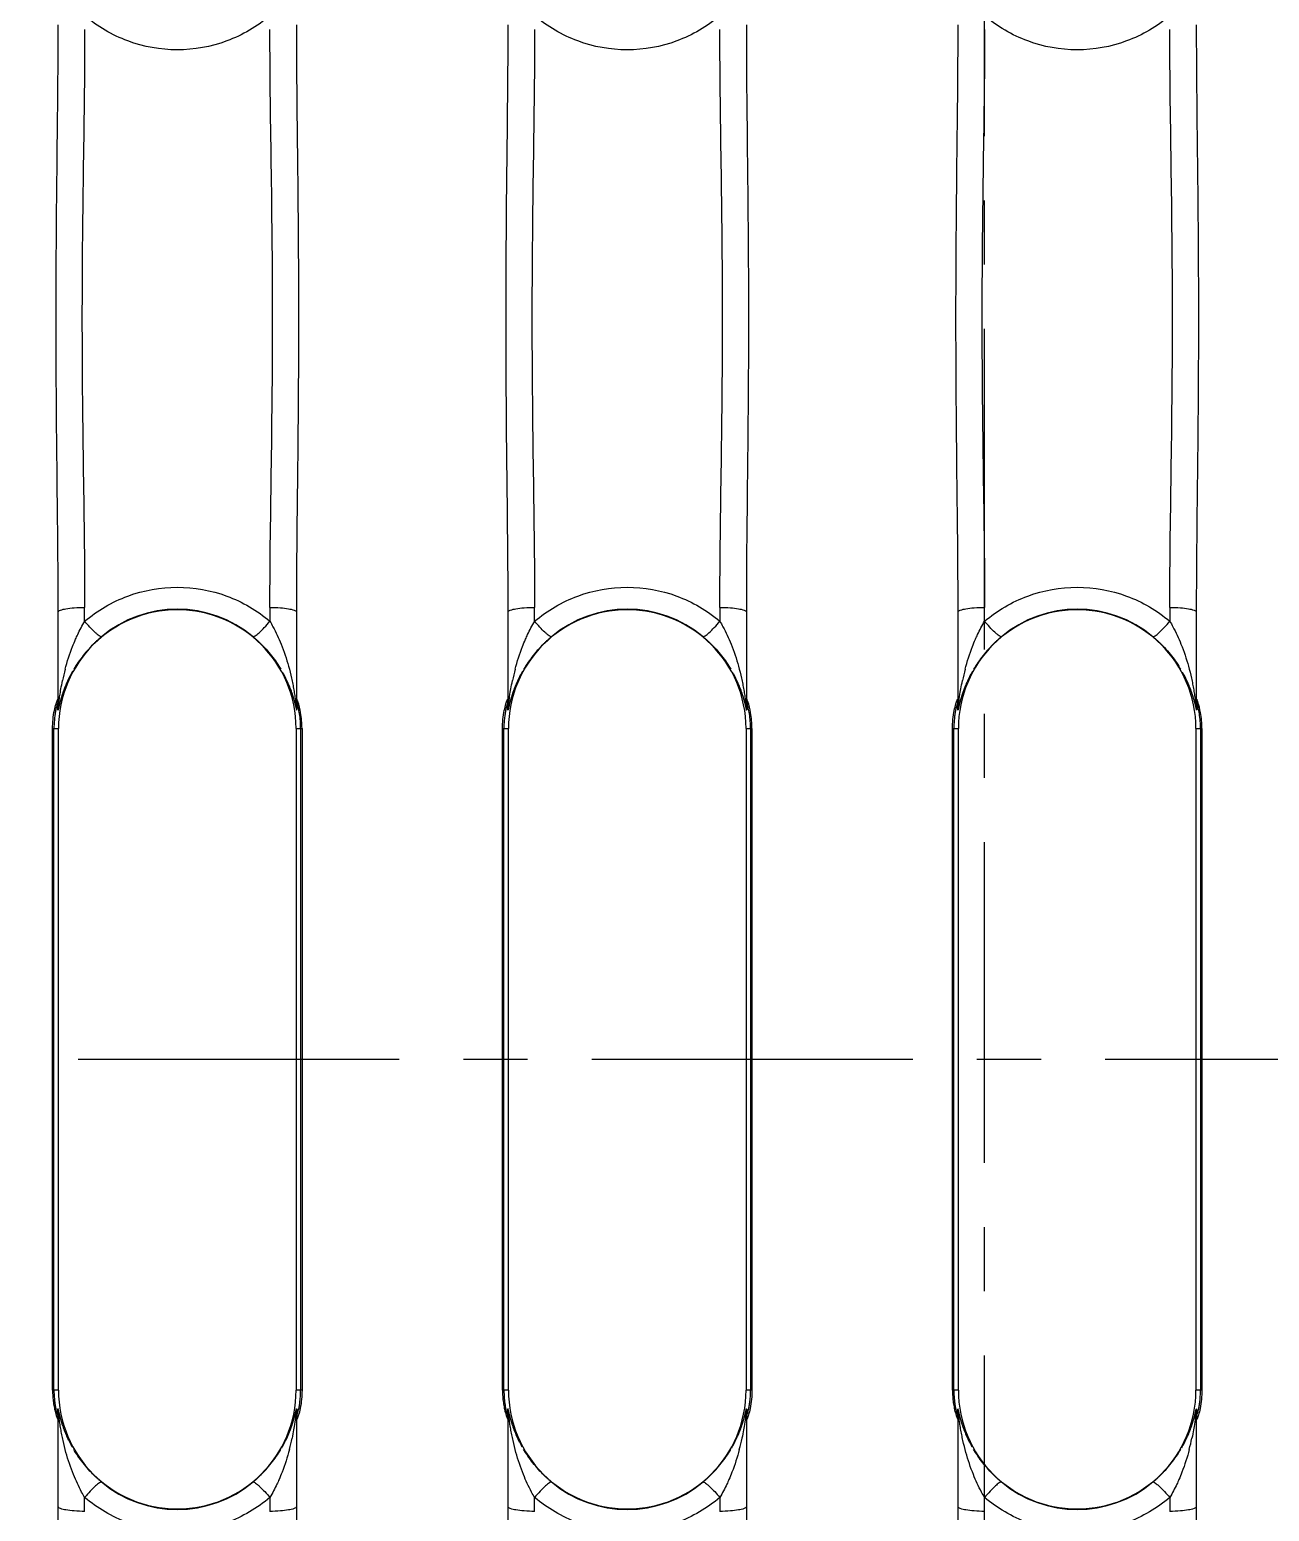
# Model space of a CAD drawing. Header units: millimetres. Extents: x 309 to 11345, y -1340 to 1318.
# Drawn here: x 10734.2 to 10781.3, y -519.2 to -462.9 of the extents above; entities that cross this region are included whole.
import ezdxf

# ---------------------------------------------------------------- set-up
doc = ezdxf.new("R2010")
doc.units = ezdxf.units.MM
doc.header["$LTSCALE"] = 16.335
doc.linetypes.add('CENTER', pattern=[0.6, 0.375, -0.075, 0.075, -0.075])
doc.linetypes.add('HIDDEN', pattern=[0.2, 0.1, -0.1])
doc.layers.get('0').update_dxf_attribs({"linetype": 'CONTINUOUS'})
doc.layers.add('DEFAULT_2', color=8, linetype='HIDDEN')

msp = doc.modelspace()

# ---------------------------------------------------------------- linework, layer by layer
at = {"color": 1, "linetype": 'CENTER', "ltscale": 1.990406}
for p, q in [((10770.464, -661.996), (10770.464, -341.984)), ((10560.464, -501.99), (10980.464, -501.99))]:
    msp.add_line(p, q, dxfattribs=at)
at = {"color": 7, "linetype": 'Continuous'}
for p, q in [((10735.272, -488.549), (10735.272, -484.999)), ((10736.277, -485.35), (10736.277, -484.82)), ((10743.316, -484.82), (10743.316, -485.35)), ((10744.321, -484.999), (10744.321, -488.549)), ((10752.365, -488.549), (10752.365, -484.999)), ((10753.371, -485.35), (10753.371, -484.82)), ((10760.409, -484.82), (10760.409, -485.35)), ((10761.415, -484.999), (10761.415, -488.549)), ((10769.459, -488.549), (10769.459, -484.999)), ((10770.464, -485.35), (10770.464, -484.82)), ((10777.503, -484.82), (10777.503, -485.35)), ((10778.508, -484.999), (10778.508, -488.549)), ((10735.059, -514.565), (10735.059, -489.427)), ((10735.059, -489.427), (10735.283, -489.427)), ((10735.111, -514.565), (10735.111, -489.427)), ((10735.283, -514.565), (10735.283, -489.427)), ((10744.31, -489.427), (10744.31, -514.565)), ((10744.31, -489.427), (10744.534, -489.427)), ((10744.482, -489.427), (10744.482, -514.565)), ((10744.534, -489.427), (10744.534, -514.565)), ((10752.152, -514.565), (10752.152, -489.427)), ((10752.152, -489.427), (10752.376, -489.427)), ((10752.204, -514.565), (10752.204, -489.427)), ((10752.376, -514.565), (10752.376, -489.427)), ((10761.403, -489.427), (10761.403, -514.565)), ((10761.403, -489.427), (10761.627, -489.427)), ((10761.575, -489.427), (10761.575, -514.565)), ((10761.627, -489.427), (10761.627, -514.565)), ((10769.246, -514.565), (10769.246, -489.427)), ((10769.246, -489.427), (10769.47, -489.427)), ((10769.298, -514.565), (10769.298, -489.427)), ((10769.47, -514.565), (10769.47, -489.427)), ((10778.497, -489.427), (10778.497, -514.565)), ((10778.497, -489.427), (10778.721, -489.427)), ((10778.669, -489.427), (10778.669, -514.565)), ((10778.721, -489.427), (10778.721, -514.565)), ((10735.283, -514.565), (10735.059, -514.565)), ((10744.534, -514.565), (10744.31, -514.565)), ((10752.376, -514.565), (10752.152, -514.565)), ((10761.627, -514.565), (10761.403, -514.565)), ((10769.47, -514.565), (10769.246, -514.565)), ((10778.721, -514.565), (10778.497, -514.565)), ((10735.272, -518.993), (10735.272, -515.443)), ((10744.321, -515.443), (10744.321, -518.993)), ((10752.365, -518.993), (10752.365, -515.443)), ((10761.415, -515.443), (10761.415, -518.993)), ((10769.459, -518.993), (10769.459, -515.443)), ((10778.508, -515.443), (10778.508, -518.993)), ((10736.277, -519.173), (10736.277, -518.642)), ((10743.316, -518.642), (10743.316, -519.173)), ((10753.371, -519.173), (10753.371, -518.642)), ((10760.409, -518.642), (10760.409, -519.173)), ((10770.464, -519.173), (10770.464, -518.642)), ((10777.503, -518.642), (10777.503, -519.173))]:
    msp.add_line(p, q, dxfattribs=at)
for centre, radius, start, end in [((10739.796, -489.427), 4.514, 0, 180), ((10739.796, -489.375), 4.486, 50.0544, 129.9457), ((10756.89, -489.427), 4.514, 0, 180), ((10756.89, -489.375), 4.486, 50.0544, 129.9457), ((10773.983, -489.427), 4.514, 0, 180), ((10773.983, -489.375), 4.486, 50.0544, 129.9457), ((10744.135, -489.43), 8.888, 165.2763, 168.1245), ((10761.228, -489.43), 8.888, 165.2763, 168.1245), ((10778.322, -489.43), 8.888, 165.2763, 168.1245), ((10734.33, -488.325), 0.942, 347.9554, 359.9838), ((10708.651, -489.607), 26.622, 1.9381, 2.3377), ((10734.369, -488.55), 0.903, 350.0387, 0.0836), ((10745.263, -488.325), 0.942, 180.0141, 192.0456), ((10745.225, -488.55), 0.903, 179.9144, 189.9573), ((10772.129, -489.648), 27.81, 177.9269, 178.0608), ((10769.683, -489.559), 25.363, 177.6549, 177.9277), ((10745.283, -488.352), 0.94, 178.3605, 190.3502), ((10751.423, -488.325), 0.942, 347.9554, 359.9838), ((10725.745, -489.607), 26.622, 1.9381, 2.3377), ((10751.462, -488.55), 0.903, 350.0387, 0.0836), ((10762.356, -488.325), 0.942, 180.0141, 192.0456), ((10762.318, -488.55), 0.903, 179.9144, 189.9573), ((10789.223, -489.648), 27.81, 177.9269, 178.0608), ((10786.777, -489.559), 25.363, 177.6549, 177.9277), ((10762.377, -488.352), 0.94, 178.3605, 190.3502), ((10768.517, -488.325), 0.942, 347.9554, 359.9838), ((10742.838, -489.607), 26.622, 1.9381, 2.3377), ((10768.556, -488.55), 0.903, 350.0387, 0.0836), ((10779.45, -488.325), 0.942, 180.0141, 192.0456), ((10779.412, -488.55), 0.903, 179.9144, 189.9573), ((10806.316, -489.648), 27.81, 177.9269, 178.0608), ((10803.87, -489.559), 25.363, 177.6549, 177.9277), ((10779.47, -488.352), 0.94, 178.3605, 190.3502), ((10739.796, -514.565), 4.514, 180, 0), ((10756.89, -514.565), 4.514, 180, 0), ((10773.983, -514.565), 4.514, 180, 0), ((10709.909, -514.433), 25.363, 357.655, 357.9277), ((10734.33, -515.667), 0.942, 0.0141, 12.0456), ((10707.463, -514.344), 27.81, 357.9269, 358.0608), ((10734.368, -515.442), 0.903, 359.9144, 9.9573), ((10745.224, -515.442), 0.903, 170.0415, 180.0866), ((10745.263, -515.667), 0.942, 167.9548, 179.984), ((10770.941, -514.385), 26.622, 181.9381, 182.3377), ((10727.003, -514.433), 25.363, 357.655, 357.9277), ((10751.423, -515.667), 0.942, 0.0141, 12.0456), ((10724.557, -514.344), 27.81, 357.9269, 358.0608), ((10751.462, -515.442), 0.903, 359.9144, 9.9573), ((10762.318, -515.442), 0.903, 170.0415, 180.0866), ((10762.356, -515.667), 0.942, 167.9548, 179.984), ((10788.035, -514.385), 26.622, 181.9381, 182.3377), ((10744.096, -514.433), 25.363, 357.655, 357.9277), ((10768.517, -515.667), 0.942, 0.0141, 12.0456), ((10741.65, -514.344), 27.81, 357.9269, 358.0608), ((10768.555, -515.442), 0.903, 359.9144, 9.9573), ((10779.411, -515.442), 0.903, 170.0415, 180.0866), ((10779.45, -515.667), 0.942, 167.9548, 179.984), ((10805.128, -514.385), 26.622, 181.9381, 182.3377), ((10735.458, -514.562), 8.888, 345.2757, 348.1241), ((10752.552, -514.562), 8.888, 345.2757, 348.1241), ((10769.645, -514.562), 8.888, 345.2757, 348.1241), ((10739.796, -514.617), 4.486, 230.0544, 309.9457), ((10756.89, -514.617), 4.486, 230.0544, 309.9457), ((10773.983, -514.617), 4.486, 230.0544, 309.9457)]:
    msp.add_arc(centre, radius, start, end, dxfattribs=at)
for points, knots in [([(10735.272, -484.999), (10735.272, -483.145), (10735.221, -479.426), (10735.177, -473.842), (10735.221, -468.258), (10735.272, -464.539), (10735.272, -462.685)], [0, 0, 0, 0, 0.249324, 0.499998, 0.750687, 1, 1, 1, 1]), ([(10743.316, -462.334), (10742.833, -462.745), (10741.711, -463.404), (10739.796, -463.746), (10737.882, -463.404), (10736.76, -462.745), (10736.277, -462.334)], [0, 0, 0, 0, 0.249583, 0.500006, 0.750427, 1, 1, 1, 1]), ([(10744.321, -462.685), (10744.321, -464.539), (10744.372, -468.258), (10744.416, -473.842), (10744.372, -479.426), (10744.321, -483.145), (10744.321, -484.999)], [0, 0, 0, 0, 0.249311, 0.500002, 0.750674, 1, 1, 1, 1]), ([(10752.365, -484.999), (10752.365, -483.145), (10752.314, -479.426), (10752.271, -473.842), (10752.314, -468.258), (10752.365, -464.539), (10752.365, -462.685)], [0, 0, 0, 0, 0.249324, 0.499998, 0.750687, 1, 1, 1, 1]), ([(10760.409, -462.334), (10759.926, -462.745), (10758.805, -463.404), (10756.89, -463.746), (10754.975, -463.404), (10753.854, -462.745), (10753.371, -462.334)], [0, 0, 0, 0, 0.249583, 0.500006, 0.750427, 1, 1, 1, 1]), ([(10761.415, -462.685), (10761.415, -464.539), (10761.465, -468.258), (10761.509, -473.842), (10761.465, -479.426), (10761.415, -483.145), (10761.415, -484.999)], [0, 0, 0, 0, 0.249311, 0.500002, 0.750674, 1, 1, 1, 1]), ([(10769.459, -484.999), (10769.459, -483.145), (10769.408, -479.426), (10769.364, -473.842), (10769.408, -468.258), (10769.459, -464.539), (10769.459, -462.685)], [0, 0, 0, 0, 0.249324, 0.499998, 0.750687, 1, 1, 1, 1]), ([(10777.503, -462.334), (10777.02, -462.745), (10775.898, -463.404), (10773.983, -463.746), (10772.069, -463.404), (10770.947, -462.745), (10770.464, -462.334)], [0, 0, 0, 0, 0.249583, 0.500006, 0.750427, 1, 1, 1, 1]), ([(10778.508, -462.685), (10778.508, -464.539), (10778.559, -468.258), (10778.603, -473.842), (10778.559, -479.426), (10778.508, -483.145), (10778.508, -484.999)], [0, 0, 0, 0, 0.249311, 0.500002, 0.750674, 1, 1, 1, 1]), ([(10736.277, -462.865), (10736.277, -464.688), (10736.214, -468.347), (10736.156, -473.842), (10736.214, -479.338), (10736.277, -482.996), (10736.277, -484.82)], [0, 0, 0, 0, 0.249107, 0.499999, 0.750892, 1, 1, 1, 1]), ([(10743.316, -484.82), (10743.316, -482.996), (10743.379, -479.338), (10743.436, -473.842), (10743.379, -468.347), (10743.315, -464.688), (10743.316, -462.865)], [0, 0, 0, 0, 0.249108, 0.5, 0.750892, 1, 1, 1, 1]), ([(10753.371, -462.865), (10753.371, -464.688), (10753.307, -468.347), (10753.25, -473.842), (10753.307, -479.338), (10753.371, -482.996), (10753.371, -484.82)], [0, 0, 0, 0, 0.249107, 0.499999, 0.750892, 1, 1, 1, 1]), ([(10760.409, -484.82), (10760.409, -482.996), (10760.472, -479.338), (10760.53, -473.842), (10760.472, -468.347), (10760.409, -464.688), (10760.409, -462.865)], [0, 0, 0, 0, 0.249108, 0.5, 0.750892, 1, 1, 1, 1]), ([(10770.464, -462.865), (10770.464, -464.688), (10770.401, -468.347), (10770.343, -473.842), (10770.401, -479.338), (10770.464, -482.996), (10770.464, -484.82)], [0, 0, 0, 0, 0.249107, 0.499999, 0.750892, 1, 1, 1, 1]), ([(10777.503, -484.82), (10777.503, -482.996), (10777.566, -479.338), (10777.623, -473.842), (10777.566, -468.347), (10777.502, -464.688), (10777.503, -462.865)], [0, 0, 0, 0, 0.249108, 0.5, 0.750892, 1, 1, 1, 1]), ([(10736.277, -485.35), (10736.76, -484.939), (10737.882, -484.281), (10739.796, -483.939), (10741.711, -484.281), (10742.833, -484.939), (10743.316, -485.35)], [0, 0, 0, 0, 0.249583, 0.500006, 0.750428, 1, 1, 1, 1]), ([(10753.371, -485.35), (10753.854, -484.939), (10754.975, -484.281), (10756.89, -483.939), (10758.805, -484.281), (10759.926, -484.939), (10760.409, -485.35)], [0, 0, 0, 0, 0.249583, 0.500006, 0.750428, 1, 1, 1, 1]), ([(10770.464, -485.35), (10770.947, -484.939), (10772.069, -484.281), (10773.983, -483.939), (10775.898, -484.281), (10777.02, -484.939), (10777.503, -485.35)], [0, 0, 0, 0, 0.249583, 0.500006, 0.750428, 1, 1, 1, 1]), ([(10735.272, -484.999), (10735.272, -484.963), (10735.402, -484.904), (10735.589, -484.865), (10735.909, -484.827), (10736.144, -484.82), (10736.277, -484.82)], [0, 0, 0, 0, 0.105188, 0.315079, 0.615705, 1, 1, 1, 1]), ([(10735.931, -486.031), (10735.957, -485.972), (10736.062, -485.74), (10736.181, -485.513), (10736.277, -485.35)], [0, 0, 0, 0, 0.255268, 1, 1, 1, 1]), ([(10736.916, -485.936), (10736.905, -485.939), (10736.871, -485.925), (10736.82, -485.893), (10736.748, -485.837), (10736.629, -485.73), (10736.469, -485.566), (10736.341, -485.424), (10736.277, -485.35)], [0, 0, 0, 0, 0.039768, 0.112527, 0.216205, 0.346579, 0.66369, 1, 1, 1, 1]), ([(10742.677, -485.936), (10742.686, -485.939), (10742.716, -485.928), (10742.793, -485.882), (10742.927, -485.765), (10743.112, -485.579), (10743.246, -485.43), (10743.316, -485.35)], [0, 0, 0, 0, 0.034741, 0.098258, 0.315024, 0.636274, 1, 1, 1, 1]), ([(10743.316, -484.82), (10743.449, -484.82), (10743.684, -484.827), (10744.003, -484.865), (10744.191, -484.904), (10744.321, -484.963), (10744.321, -484.999)], [0, 0, 0, 0, 0.384295, 0.684921, 0.894812, 1, 1, 1, 1]), ([(10743.316, -485.35), (10743.355, -485.417), (10743.512, -485.697), (10743.648, -485.989), (10743.739, -486.214)], [0, 0, 0, 0, 0.243245, 1, 1, 1, 1]), ([(10752.365, -484.999), (10752.365, -484.963), (10752.495, -484.904), (10752.683, -484.865), (10753.002, -484.827), (10753.237, -484.82), (10753.371, -484.82)], [0, 0, 0, 0, 0.105188, 0.315079, 0.615705, 1, 1, 1, 1]), ([(10753.024, -486.031), (10753.051, -485.972), (10753.156, -485.74), (10753.274, -485.513), (10753.371, -485.35)], [0, 0, 0, 0, 0.255268, 1, 1, 1, 1]), ([(10754.01, -485.936), (10753.998, -485.939), (10753.965, -485.925), (10753.913, -485.893), (10753.842, -485.837), (10753.722, -485.73), (10753.562, -485.566), (10753.435, -485.424), (10753.371, -485.35)], [0, 0, 0, 0, 0.039768, 0.112527, 0.216205, 0.346579, 0.66369, 1, 1, 1, 1]), ([(10759.77, -485.936), (10759.78, -485.939), (10759.809, -485.928), (10759.886, -485.882), (10760.021, -485.765), (10760.205, -485.579), (10760.34, -485.43), (10760.409, -485.35)], [0, 0, 0, 0, 0.034741, 0.098258, 0.315024, 0.636274, 1, 1, 1, 1]), ([(10760.409, -484.82), (10760.543, -484.82), (10760.777, -484.827), (10761.097, -484.865), (10761.285, -484.904), (10761.415, -484.963), (10761.415, -484.999)], [0, 0, 0, 0, 0.384295, 0.684921, 0.894812, 1, 1, 1, 1]), ([(10760.409, -485.35), (10760.449, -485.417), (10760.606, -485.697), (10760.741, -485.989), (10760.832, -486.214)], [0, 0, 0, 0, 0.243245, 1, 1, 1, 1]), ([(10769.459, -484.999), (10769.459, -484.963), (10769.589, -484.904), (10769.776, -484.865), (10770.096, -484.827), (10770.331, -484.82), (10770.464, -484.82)], [0, 0, 0, 0, 0.105188, 0.315079, 0.615705, 1, 1, 1, 1]), ([(10770.118, -486.031), (10770.144, -485.972), (10770.249, -485.74), (10770.368, -485.513), (10770.464, -485.35)], [0, 0, 0, 0, 0.255268, 1, 1, 1, 1]), ([(10771.103, -485.936), (10771.092, -485.939), (10771.058, -485.925), (10771.007, -485.893), (10770.935, -485.837), (10770.816, -485.73), (10770.656, -485.566), (10770.528, -485.424), (10770.464, -485.35)], [0, 0, 0, 0, 0.039768, 0.112527, 0.216205, 0.346579, 0.66369, 1, 1, 1, 1]), ([(10776.864, -485.936), (10776.873, -485.939), (10776.903, -485.928), (10776.98, -485.882), (10777.114, -485.765), (10777.299, -485.579), (10777.433, -485.43), (10777.503, -485.35)], [0, 0, 0, 0, 0.034741, 0.098258, 0.315024, 0.636274, 1, 1, 1, 1]), ([(10777.503, -484.82), (10777.636, -484.82), (10777.871, -484.827), (10778.19, -484.865), (10778.378, -484.904), (10778.508, -484.963), (10778.508, -484.999)], [0, 0, 0, 0, 0.384295, 0.684921, 0.894812, 1, 1, 1, 1]), ([(10777.503, -485.35), (10777.542, -485.417), (10777.699, -485.697), (10777.835, -485.989), (10777.926, -486.214)], [0, 0, 0, 0, 0.243245, 1, 1, 1, 1]), ([(10735.538, -487.171), (10735.615, -486.879), (10735.738, -486.494), (10735.891, -486.122), (10735.931, -486.031)], [0, 0, 0, 0, 0.752194, 1, 1, 1, 1]), ([(10752.632, -487.171), (10752.709, -486.879), (10752.831, -486.494), (10752.985, -486.122), (10753.024, -486.031)], [0, 0, 0, 0, 0.752194, 1, 1, 1, 1]), ([(10769.725, -487.171), (10769.802, -486.879), (10769.925, -486.494), (10770.078, -486.122), (10770.118, -486.031)], [0, 0, 0, 0, 0.752194, 1, 1, 1, 1]), ([(10744.024, -487.06), (10744.065, -487.208), (10744.121, -487.432), (10744.184, -487.732), (10744.224, -487.954), (10744.26, -488.174), (10744.283, -488.345), (10744.302, -488.482), (10744.305, -488.531), (10744.321, -488.595), (10744.321, -488.559), (10744.321, -488.549)], [0, 0, 0, 0, 0.292464, 0.43817, 0.581836, 0.721916, 0.857656, 0.920666, 0.965942, 0.980761, 1, 1, 1, 1]), ([(10761.118, -487.06), (10761.159, -487.208), (10761.215, -487.432), (10761.277, -487.732), (10761.318, -487.954), (10761.353, -488.174), (10761.376, -488.345), (10761.396, -488.482), (10761.399, -488.531), (10761.414, -488.595), (10761.415, -488.559), (10761.415, -488.549)], [0, 0, 0, 0, 0.292464, 0.43817, 0.581836, 0.721916, 0.857656, 0.920666, 0.965942, 0.980761, 1, 1, 1, 1]), ([(10778.211, -487.06), (10778.252, -487.208), (10778.308, -487.432), (10778.371, -487.732), (10778.411, -487.954), (10778.447, -488.174), (10778.47, -488.345), (10778.489, -488.482), (10778.492, -488.531), (10778.508, -488.595), (10778.508, -488.559), (10778.508, -488.549)], [0, 0, 0, 0, 0.292464, 0.43817, 0.581836, 0.721916, 0.857656, 0.920666, 0.965942, 0.980761, 1, 1, 1, 1]), ([(10735.272, -488.549), (10735.271, -488.66), (10735.335, -488.133), (10735.372, -487.938), (10735.415, -487.705), (10735.437, -487.601)], [0, 0, 0, 0, 0.347121, 0.668336, 1, 1, 1, 1]), ([(10752.365, -488.549), (10752.365, -488.66), (10752.429, -488.133), (10752.465, -487.938), (10752.508, -487.705), (10752.53, -487.601)], [0, 0, 0, 0, 0.347121, 0.668336, 1, 1, 1, 1]), ([(10769.459, -488.549), (10769.458, -488.66), (10769.522, -488.133), (10769.559, -487.938), (10769.602, -487.705), (10769.624, -487.601)], [0, 0, 0, 0, 0.347121, 0.668336, 1, 1, 1, 1]), ([(10735.059, -489.427), (10735.059, -489.196), (10735.089, -488.875), (10735.178, -488.515), (10735.221, -488.382), (10735.244, -488.335)], [0, 0, 0, 0, 0.624992, 0.858526, 1, 1, 1, 1]), ([(10735.251, -488.521), (10735.251, -488.516), (10735.248, -488.498), (10735.222, -488.536), (10735.213, -488.586), (10735.181, -488.696), (10735.158, -488.837), (10735.142, -488.945), (10735.136, -489.003)], [0, 0, 0, 0, 0.031586, 0.058655, 0.179649, 0.387453, 0.666809, 1, 1, 1, 1]), ([(10735.244, -488.335), (10735.249, -488.324), (10735.263, -488.287), (10735.272, -488.318), (10735.272, -488.325)], [0, 0, 0, 0, 0.626438, 1, 1, 1, 1]), ([(10744.375, -488.4), (10744.372, -488.392), (10744.363, -488.367), (10744.353, -488.342), (10744.344, -488.325)], [0, 0, 0, 0, 0.310005, 1, 1, 1, 1]), ([(10744.482, -489.427), (10744.482, -489.238), (10744.464, -488.974), (10744.404, -488.674), (10744.376, -488.56), (10744.359, -488.521)], [0, 0, 0, 0, 0.619888, 0.858965, 1, 1, 1, 1]), ([(10744.534, -489.427), (10744.534, -489.223), (10744.503, -488.875), (10744.424, -488.535), (10744.375, -488.4)], [0, 0, 0, 0, 0.587291, 1, 1, 1, 1]), ([(10752.152, -489.427), (10752.152, -489.196), (10752.182, -488.875), (10752.271, -488.515), (10752.315, -488.382), (10752.337, -488.335)], [0, 0, 0, 0, 0.624992, 0.858526, 1, 1, 1, 1]), ([(10752.344, -488.521), (10752.344, -488.516), (10752.342, -488.498), (10752.316, -488.536), (10752.307, -488.586), (10752.275, -488.696), (10752.251, -488.837), (10752.236, -488.945), (10752.229, -489.003)], [0, 0, 0, 0, 0.031586, 0.058655, 0.179649, 0.387453, 0.666809, 1, 1, 1, 1]), ([(10752.337, -488.335), (10752.343, -488.324), (10752.357, -488.287), (10752.365, -488.318), (10752.365, -488.325)], [0, 0, 0, 0, 0.626438, 1, 1, 1, 1]), ([(10761.469, -488.4), (10761.466, -488.392), (10761.456, -488.367), (10761.446, -488.342), (10761.437, -488.325)], [0, 0, 0, 0, 0.310005, 1, 1, 1, 1]), ([(10761.575, -489.427), (10761.575, -489.238), (10761.558, -488.974), (10761.498, -488.674), (10761.47, -488.56), (10761.452, -488.521)], [0, 0, 0, 0, 0.619888, 0.858965, 1, 1, 1, 1]), ([(10761.627, -489.427), (10761.627, -489.223), (10761.597, -488.875), (10761.518, -488.535), (10761.469, -488.4)], [0, 0, 0, 0, 0.587291, 1, 1, 1, 1]), ([(10769.246, -489.427), (10769.246, -489.196), (10769.276, -488.875), (10769.365, -488.515), (10769.408, -488.382), (10769.431, -488.335)], [0, 0, 0, 0, 0.624992, 0.858526, 1, 1, 1, 1]), ([(10769.438, -488.521), (10769.438, -488.516), (10769.435, -488.498), (10769.409, -488.536), (10769.4, -488.586), (10769.368, -488.696), (10769.345, -488.837), (10769.329, -488.945), (10769.323, -489.003)], [0, 0, 0, 0, 0.031586, 0.058655, 0.179649, 0.387453, 0.666809, 1, 1, 1, 1]), ([(10769.431, -488.335), (10769.436, -488.324), (10769.45, -488.287), (10769.459, -488.318), (10769.459, -488.325)], [0, 0, 0, 0, 0.626438, 1, 1, 1, 1]), ([(10778.562, -488.4), (10778.559, -488.392), (10778.55, -488.367), (10778.54, -488.342), (10778.531, -488.325)], [0, 0, 0, 0, 0.310005, 1, 1, 1, 1]), ([(10778.669, -489.427), (10778.669, -489.238), (10778.651, -488.974), (10778.591, -488.674), (10778.563, -488.56), (10778.546, -488.521)], [0, 0, 0, 0, 0.619888, 0.858965, 1, 1, 1, 1]), ([(10778.721, -489.427), (10778.721, -489.223), (10778.69, -488.875), (10778.611, -488.535), (10778.562, -488.4)], [0, 0, 0, 0, 0.587291, 1, 1, 1, 1]), ([(10735.136, -489.003), (10735.132, -489.037), (10735.118, -489.178), (10735.111, -489.32), (10735.111, -489.427)], [0, 0, 0, 0, 0.240867, 1, 1, 1, 1]), ([(10752.229, -489.003), (10752.225, -489.037), (10752.211, -489.178), (10752.204, -489.32), (10752.204, -489.427)], [0, 0, 0, 0, 0.240867, 1, 1, 1, 1]), ([(10769.323, -489.003), (10769.319, -489.037), (10769.305, -489.178), (10769.298, -489.32), (10769.298, -489.427)], [0, 0, 0, 0, 0.240867, 1, 1, 1, 1]), ([(10735.059, -514.565), (10735.059, -514.646), (10735.065, -514.807), (10735.086, -515.03), (10735.127, -515.256), (10735.153, -515.405), (10735.272, -515.754), (10735.272, -515.667)], [0, 0, 0, 0, 0.21499, 0.42121, 0.609642, 0.77114, 1, 1, 1, 1]), ([(10735.111, -514.565), (10735.111, -514.677), (10735.119, -514.842), (10735.142, -515.052), (10735.163, -515.19), (10735.186, -515.305), (10735.206, -515.398), (10735.227, -515.449), (10735.236, -515.485), (10735.245, -515.487)], [0, 0, 0, 0, 0.358861, 0.52633, 0.677356, 0.80557, 0.905304, 0.971566, 1, 1, 1, 1]), ([(10744.534, -514.565), (10744.534, -514.797), (10744.504, -515.118), (10744.415, -515.478), (10744.371, -515.611), (10744.349, -515.658)], [0, 0, 0, 0, 0.62537, 0.85881, 1, 1, 1, 1]), ([(10744.457, -514.99), (10744.461, -514.956), (10744.475, -514.814), (10744.482, -514.673), (10744.482, -514.565)], [0, 0, 0, 0, 0.240833, 1, 1, 1, 1]), ([(10752.152, -514.565), (10752.152, -514.646), (10752.158, -514.807), (10752.179, -515.03), (10752.22, -515.256), (10752.247, -515.405), (10752.365, -515.754), (10752.365, -515.667)], [0, 0, 0, 0, 0.21499, 0.42121, 0.609642, 0.77114, 1, 1, 1, 1]), ([(10752.204, -514.565), (10752.204, -514.677), (10752.213, -514.842), (10752.236, -515.052), (10752.256, -515.19), (10752.279, -515.305), (10752.3, -515.398), (10752.321, -515.449), (10752.33, -515.485), (10752.338, -515.487)], [0, 0, 0, 0, 0.358861, 0.52633, 0.677356, 0.80557, 0.905304, 0.971566, 1, 1, 1, 1]), ([(10761.627, -514.565), (10761.627, -514.797), (10761.598, -515.118), (10761.508, -515.478), (10761.465, -515.611), (10761.442, -515.658)], [0, 0, 0, 0, 0.62537, 0.85881, 1, 1, 1, 1]), ([(10761.55, -514.99), (10761.554, -514.956), (10761.568, -514.814), (10761.575, -514.673), (10761.575, -514.565)], [0, 0, 0, 0, 0.240833, 1, 1, 1, 1]), ([(10769.246, -514.565), (10769.246, -514.646), (10769.252, -514.807), (10769.273, -515.03), (10769.314, -515.256), (10769.34, -515.405), (10769.459, -515.754), (10769.459, -515.667)], [0, 0, 0, 0, 0.21499, 0.42121, 0.609642, 0.77114, 1, 1, 1, 1]), ([(10769.298, -514.565), (10769.298, -514.677), (10769.306, -514.842), (10769.329, -515.052), (10769.35, -515.19), (10769.373, -515.305), (10769.393, -515.398), (10769.414, -515.449), (10769.423, -515.485), (10769.432, -515.487)], [0, 0, 0, 0, 0.358861, 0.52633, 0.677356, 0.80557, 0.905304, 0.971566, 1, 1, 1, 1]), ([(10778.721, -514.565), (10778.721, -514.797), (10778.691, -515.118), (10778.602, -515.478), (10778.558, -515.611), (10778.536, -515.658)], [0, 0, 0, 0, 0.62537, 0.85881, 1, 1, 1, 1]), ([(10778.644, -514.99), (10778.648, -514.956), (10778.662, -514.814), (10778.669, -514.673), (10778.669, -514.565)], [0, 0, 0, 0, 0.240833, 1, 1, 1, 1]), ([(10744.342, -515.471), (10744.342, -515.476), (10744.344, -515.494), (10744.371, -515.456), (10744.379, -515.406), (10744.411, -515.296), (10744.435, -515.156), (10744.45, -515.048), (10744.457, -514.99)], [0, 0, 0, 0, 0.031532, 0.058615, 0.179548, 0.387286, 0.666665, 1, 1, 1, 1]), ([(10761.435, -515.471), (10761.436, -515.476), (10761.438, -515.494), (10761.464, -515.456), (10761.473, -515.406), (10761.505, -515.296), (10761.528, -515.156), (10761.544, -515.048), (10761.55, -514.99)], [0, 0, 0, 0, 0.031532, 0.058615, 0.179548, 0.387286, 0.666665, 1, 1, 1, 1]), ([(10778.529, -515.471), (10778.529, -515.476), (10778.531, -515.494), (10778.558, -515.456), (10778.566, -515.406), (10778.598, -515.296), (10778.622, -515.156), (10778.637, -515.048), (10778.644, -514.99)], [0, 0, 0, 0, 0.031532, 0.058615, 0.179548, 0.387286, 0.666665, 1, 1, 1, 1]), ([(10735.568, -516.933), (10735.527, -516.784), (10735.472, -516.56), (10735.409, -516.26), (10735.368, -516.038), (10735.333, -515.818), (10735.31, -515.647), (10735.291, -515.51), (10735.287, -515.462), (10735.272, -515.398), (10735.272, -515.433), (10735.272, -515.443)], [0, 0, 0, 0, 0.292464, 0.43817, 0.581836, 0.721916, 0.857656, 0.920666, 0.965942, 0.980761, 1, 1, 1, 1]), ([(10744.321, -515.443), (10744.321, -515.332), (10744.258, -515.859), (10744.221, -516.054), (10744.178, -516.287), (10744.156, -516.391)], [0, 0, 0, 0, 0.347144, 0.668346, 1, 1, 1, 1]), ([(10744.349, -515.658), (10744.343, -515.669), (10744.329, -515.705), (10744.321, -515.675), (10744.321, -515.667)], [0, 0, 0, 0, 0.623232, 1, 1, 1, 1]), ([(10752.662, -516.933), (10752.621, -516.784), (10752.565, -516.56), (10752.503, -516.26), (10752.462, -516.038), (10752.426, -515.818), (10752.403, -515.647), (10752.384, -515.51), (10752.381, -515.462), (10752.365, -515.398), (10752.365, -515.433), (10752.365, -515.443)], [0, 0, 0, 0, 0.292464, 0.43817, 0.581836, 0.721916, 0.857656, 0.920666, 0.965942, 0.980761, 1, 1, 1, 1]), ([(10761.415, -515.443), (10761.415, -515.332), (10761.351, -515.859), (10761.314, -516.054), (10761.271, -516.287), (10761.249, -516.391)], [0, 0, 0, 0, 0.347144, 0.668346, 1, 1, 1, 1]), ([(10761.442, -515.658), (10761.437, -515.669), (10761.423, -515.705), (10761.415, -515.675), (10761.415, -515.667)], [0, 0, 0, 0, 0.623232, 1, 1, 1, 1]), ([(10769.755, -516.933), (10769.714, -516.784), (10769.659, -516.56), (10769.596, -516.26), (10769.555, -516.038), (10769.52, -515.818), (10769.497, -515.647), (10769.478, -515.51), (10769.474, -515.462), (10769.459, -515.398), (10769.459, -515.433), (10769.459, -515.443)], [0, 0, 0, 0, 0.292464, 0.43817, 0.581836, 0.721916, 0.857656, 0.920666, 0.965942, 0.980761, 1, 1, 1, 1]), ([(10778.508, -515.443), (10778.508, -515.332), (10778.445, -515.859), (10778.408, -516.054), (10778.365, -516.287), (10778.343, -516.391)], [0, 0, 0, 0, 0.347144, 0.668346, 1, 1, 1, 1]), ([(10778.536, -515.658), (10778.53, -515.669), (10778.516, -515.705), (10778.508, -515.675), (10778.508, -515.667)], [0, 0, 0, 0, 0.623232, 1, 1, 1, 1]), ([(10744.054, -516.821), (10743.977, -517.114), (10743.855, -517.498), (10743.702, -517.87), (10743.662, -517.961)], [0, 0, 0, 0, 0.752194, 1, 1, 1, 1]), ([(10761.148, -516.821), (10761.071, -517.114), (10760.948, -517.498), (10760.795, -517.87), (10760.755, -517.961)], [0, 0, 0, 0, 0.752194, 1, 1, 1, 1]), ([(10778.241, -516.821), (10778.164, -517.114), (10778.042, -517.498), (10777.889, -517.87), (10777.849, -517.961)], [0, 0, 0, 0, 0.752194, 1, 1, 1, 1]), ([(10736.277, -518.642), (10736.237, -518.575), (10736.08, -518.295), (10735.945, -518.003), (10735.854, -517.778)], [0, 0, 0, 0, 0.243245, 1, 1, 1, 1]), ([(10743.662, -517.961), (10743.636, -518.021), (10743.53, -518.253), (10743.412, -518.479), (10743.316, -518.642)], [0, 0, 0, 0, 0.255268, 1, 1, 1, 1]), ([(10753.371, -518.642), (10753.331, -518.575), (10753.174, -518.295), (10753.038, -518.003), (10752.947, -517.778)], [0, 0, 0, 0, 0.243245, 1, 1, 1, 1]), ([(10760.755, -517.961), (10760.729, -518.021), (10760.624, -518.253), (10760.505, -518.479), (10760.409, -518.642)], [0, 0, 0, 0, 0.255268, 1, 1, 1, 1]), ([(10770.464, -518.642), (10770.424, -518.575), (10770.267, -518.295), (10770.132, -518.003), (10770.041, -517.778)], [0, 0, 0, 0, 0.243245, 1, 1, 1, 1]), ([(10777.849, -517.961), (10777.823, -518.021), (10777.717, -518.253), (10777.599, -518.479), (10777.503, -518.642)], [0, 0, 0, 0, 0.255268, 1, 1, 1, 1]), ([(10736.916, -518.056), (10736.906, -518.053), (10736.877, -518.064), (10736.8, -518.11), (10736.665, -518.227), (10736.481, -518.414), (10736.347, -518.562), (10736.277, -518.642)], [0, 0, 0, 0, 0.034741, 0.098258, 0.315024, 0.636274, 1, 1, 1, 1]), ([(10742.677, -518.056), (10742.688, -518.053), (10742.721, -518.067), (10742.773, -518.099), (10742.844, -518.156), (10742.964, -518.263), (10743.124, -518.427), (10743.251, -518.568), (10743.316, -518.642)], [0, 0, 0, 0, 0.039768, 0.112527, 0.216205, 0.346579, 0.66369, 1, 1, 1, 1]), ([(10754.01, -518.056), (10754, -518.053), (10753.97, -518.064), (10753.893, -518.11), (10753.759, -518.227), (10753.574, -518.414), (10753.44, -518.562), (10753.371, -518.642)], [0, 0, 0, 0, 0.034741, 0.098258, 0.315024, 0.636274, 1, 1, 1, 1]), ([(10759.77, -518.056), (10759.781, -518.053), (10759.815, -518.067), (10759.866, -518.099), (10759.938, -518.156), (10760.057, -518.263), (10760.217, -518.427), (10760.345, -518.568), (10760.409, -518.642)], [0, 0, 0, 0, 0.039768, 0.112527, 0.216205, 0.346579, 0.66369, 1, 1, 1, 1]), ([(10771.103, -518.056), (10771.093, -518.053), (10771.064, -518.064), (10770.987, -518.11), (10770.852, -518.227), (10770.668, -518.414), (10770.534, -518.562), (10770.464, -518.642)], [0, 0, 0, 0, 0.034741, 0.098258, 0.315024, 0.636274, 1, 1, 1, 1]), ([(10776.864, -518.056), (10776.875, -518.053), (10776.908, -518.067), (10776.96, -518.099), (10777.031, -518.156), (10777.151, -518.263), (10777.311, -518.427), (10777.438, -518.568), (10777.503, -518.642)], [0, 0, 0, 0, 0.039768, 0.112527, 0.216205, 0.346579, 0.66369, 1, 1, 1, 1]), ([(10735.272, -541.307), (10735.272, -539.453), (10735.221, -535.734), (10735.177, -530.15), (10735.221, -524.566), (10735.272, -520.848), (10735.272, -518.993)], [0, 0, 0, 0, 0.249311, 0.500002, 0.750674, 1, 1, 1, 1]), ([(10736.277, -519.173), (10736.144, -519.173), (10735.909, -519.166), (10735.589, -519.128), (10735.402, -519.088), (10735.272, -519.029), (10735.272, -518.993)], [0, 0, 0, 0, 0.384295, 0.684921, 0.894812, 1, 1, 1, 1]), ([(10743.316, -518.642), (10742.833, -519.053), (10741.711, -519.712), (10739.796, -520.054), (10737.882, -519.712), (10736.76, -519.053), (10736.277, -518.642)], [0, 0, 0, 0, 0.249583, 0.500006, 0.750428, 1, 1, 1, 1]), ([(10744.321, -518.993), (10744.321, -519.029), (10744.191, -519.088), (10744.003, -519.128), (10743.684, -519.166), (10743.449, -519.173), (10743.316, -519.173)], [0, 0, 0, 0, 0.105188, 0.315079, 0.615705, 1, 1, 1, 1]), ([(10744.321, -518.993), (10744.321, -520.847), (10744.372, -524.566), (10744.416, -530.15), (10744.372, -535.734), (10744.321, -539.453), (10744.321, -541.307)], [0, 0, 0, 0, 0.249324, 0.499998, 0.750687, 1, 1, 1, 1]), ([(10752.365, -541.307), (10752.365, -539.453), (10752.314, -535.734), (10752.271, -530.15), (10752.315, -524.566), (10752.365, -520.848), (10752.365, -518.993)], [0, 0, 0, 0, 0.249311, 0.500002, 0.750674, 1, 1, 1, 1]), ([(10753.371, -519.173), (10753.237, -519.173), (10753.002, -519.166), (10752.683, -519.128), (10752.495, -519.088), (10752.365, -519.029), (10752.365, -518.993)], [0, 0, 0, 0, 0.384295, 0.684921, 0.894812, 1, 1, 1, 1]), ([(10760.409, -518.642), (10759.926, -519.053), (10758.805, -519.712), (10756.89, -520.054), (10754.975, -519.712), (10753.854, -519.053), (10753.371, -518.642)], [0, 0, 0, 0, 0.249583, 0.500006, 0.750428, 1, 1, 1, 1]), ([(10761.415, -518.993), (10761.415, -519.029), (10761.285, -519.088), (10761.097, -519.128), (10760.777, -519.166), (10760.543, -519.173), (10760.409, -519.173)], [0, 0, 0, 0, 0.105188, 0.315079, 0.615705, 1, 1, 1, 1]), ([(10761.415, -518.993), (10761.415, -520.847), (10761.465, -524.566), (10761.509, -530.15), (10761.465, -535.734), (10761.415, -539.453), (10761.415, -541.307)], [0, 0, 0, 0, 0.249324, 0.499998, 0.750687, 1, 1, 1, 1]), ([(10769.459, -541.307), (10769.459, -539.453), (10769.408, -535.734), (10769.364, -530.15), (10769.408, -524.566), (10769.459, -520.848), (10769.459, -518.993)], [0, 0, 0, 0, 0.249311, 0.500002, 0.750674, 1, 1, 1, 1]), ([(10770.464, -519.173), (10770.331, -519.173), (10770.096, -519.166), (10769.776, -519.128), (10769.589, -519.088), (10769.459, -519.029), (10769.459, -518.993)], [0, 0, 0, 0, 0.384295, 0.684921, 0.894812, 1, 1, 1, 1]), ([(10777.503, -518.642), (10777.02, -519.053), (10775.898, -519.712), (10773.983, -520.054), (10772.069, -519.712), (10770.947, -519.053), (10770.464, -518.642)], [0, 0, 0, 0, 0.249583, 0.500006, 0.750428, 1, 1, 1, 1]), ([(10778.508, -518.993), (10778.508, -519.029), (10778.378, -519.088), (10778.19, -519.128), (10777.871, -519.166), (10777.636, -519.173), (10777.503, -519.173)], [0, 0, 0, 0, 0.105188, 0.315079, 0.615705, 1, 1, 1, 1]), ([(10778.508, -518.993), (10778.508, -520.847), (10778.559, -524.566), (10778.603, -530.15), (10778.559, -535.734), (10778.508, -539.453), (10778.508, -541.307)], [0, 0, 0, 0, 0.249324, 0.499998, 0.750687, 1, 1, 1, 1])]:
    msp.add_open_spline(points, degree=3, knots=knots, dxfattribs=at)
for points in [[(10743.739, -486.214), (10743.85, -486.49), (10743.945, -486.773), (10744.024, -487.06)], [(10760.832, -486.214), (10760.944, -486.49), (10761.038, -486.773), (10761.118, -487.06)], [(10777.926, -486.214), (10778.037, -486.49), (10778.132, -486.773), (10778.211, -487.06)], [(10735.854, -517.778), (10735.743, -517.502), (10735.648, -517.219), (10735.568, -516.933)], [(10752.947, -517.778), (10752.836, -517.502), (10752.742, -517.219), (10752.662, -516.933)], [(10770.041, -517.778), (10769.93, -517.502), (10769.835, -517.219), (10769.755, -516.933)]]:
    msp.add_open_spline(points, degree=3, dxfattribs=at)
at = {"layer": 'DEFAULT_2', "color": 8, "linetype": 'HIDDEN'}
for points, knots in [([(10736.916, -485.936), (10736.805, -486.028), (10736.386, -486.413), (10736.034, -486.871), (10735.823, -487.239)], [0, 0, 0, 0, 0.253785, 1, 1, 1, 1]), ([(10742.677, -485.936), (10742.789, -486.03), (10743.216, -486.421), (10743.572, -486.888), (10743.784, -487.264)], [0, 0, 0, 0, 0.253926, 1, 1, 1, 1]), ([(10754.01, -485.936), (10753.899, -486.028), (10753.479, -486.413), (10753.127, -486.871), (10752.916, -487.239)], [0, 0, 0, 0, 0.253785, 1, 1, 1, 1]), ([(10759.77, -485.936), (10759.883, -486.03), (10760.309, -486.421), (10760.665, -486.888), (10760.877, -487.264)], [0, 0, 0, 0, 0.253926, 1, 1, 1, 1]), ([(10771.103, -485.936), (10770.992, -486.028), (10770.573, -486.413), (10770.221, -486.871), (10770.01, -487.239)], [0, 0, 0, 0, 0.253785, 1, 1, 1, 1]), ([(10776.864, -485.936), (10776.976, -486.03), (10777.403, -486.421), (10777.759, -486.888), (10777.971, -487.264)], [0, 0, 0, 0, 0.253926, 1, 1, 1, 1]), ([(10735.823, -487.239), (10735.742, -487.38), (10735.633, -487.596), (10735.51, -487.894), (10735.433, -488.106), (10735.362, -488.345), (10735.327, -488.462), (10735.263, -488.766), (10735.258, -488.706)], [0, 0, 0, 0, 0.309559, 0.460721, 0.608778, 0.752223, 0.886482, 1, 1, 1, 1]), ([(10743.784, -487.264), (10743.863, -487.404), (10744.005, -487.69), (10744.14, -488.038), (10744.233, -488.354), (10744.266, -488.468), (10744.332, -488.764), (10744.335, -488.706)], [0, 0, 0, 0, 0.310273, 0.61011, 0.753563, 0.888323, 1, 1, 1, 1]), ([(10752.916, -487.239), (10752.835, -487.38), (10752.726, -487.596), (10752.603, -487.894), (10752.526, -488.106), (10752.456, -488.345), (10752.42, -488.462), (10752.356, -488.766), (10752.351, -488.706)], [0, 0, 0, 0, 0.309559, 0.460721, 0.608778, 0.752223, 0.886482, 1, 1, 1, 1]), ([(10760.877, -487.264), (10760.956, -487.404), (10761.098, -487.69), (10761.233, -488.038), (10761.327, -488.354), (10761.359, -488.468), (10761.426, -488.764), (10761.428, -488.706)], [0, 0, 0, 0, 0.310273, 0.61011, 0.753563, 0.888323, 1, 1, 1, 1]), ([(10770.01, -487.239), (10769.929, -487.38), (10769.82, -487.596), (10769.697, -487.894), (10769.62, -488.106), (10769.549, -488.345), (10769.514, -488.462), (10769.45, -488.766), (10769.445, -488.706)], [0, 0, 0, 0, 0.309559, 0.460721, 0.608778, 0.752223, 0.886482, 1, 1, 1, 1]), ([(10777.971, -487.264), (10778.05, -487.404), (10778.192, -487.69), (10778.327, -488.038), (10778.42, -488.354), (10778.453, -488.468), (10778.519, -488.764), (10778.522, -488.706)], [0, 0, 0, 0, 0.310273, 0.61011, 0.753563, 0.888323, 1, 1, 1, 1]), ([(10744.321, -488.325), (10744.321, -488.318), (10744.325, -488.29), (10744.34, -488.317), (10744.344, -488.325)], [0, 0, 0, 0, 0.446837, 1, 1, 1, 1]), ([(10761.415, -488.325), (10761.415, -488.318), (10761.419, -488.29), (10761.433, -488.317), (10761.437, -488.325)], [0, 0, 0, 0, 0.446837, 1, 1, 1, 1]), ([(10778.508, -488.325), (10778.508, -488.318), (10778.512, -488.29), (10778.527, -488.317), (10778.531, -488.325)], [0, 0, 0, 0, 0.446837, 1, 1, 1, 1]), ([(10735.809, -516.728), (10735.73, -516.589), (10735.588, -516.302), (10735.453, -515.954), (10735.36, -515.638), (10735.327, -515.524), (10735.261, -515.228), (10735.258, -515.286)], [0, 0, 0, 0, 0.310273, 0.61011, 0.753563, 0.888323, 1, 1, 1, 1]), ([(10743.77, -516.753), (10743.851, -516.612), (10743.96, -516.396), (10744.083, -516.098), (10744.16, -515.886), (10744.23, -515.647), (10744.266, -515.53), (10744.33, -515.226), (10744.335, -515.286)], [0, 0, 0, 0, 0.309559, 0.460721, 0.608778, 0.752223, 0.886482, 1, 1, 1, 1]), ([(10752.902, -516.728), (10752.823, -516.589), (10752.681, -516.302), (10752.546, -515.954), (10752.453, -515.638), (10752.42, -515.524), (10752.354, -515.228), (10752.351, -515.286)], [0, 0, 0, 0, 0.310273, 0.61011, 0.753563, 0.888323, 1, 1, 1, 1]), ([(10760.863, -516.753), (10760.944, -516.612), (10761.054, -516.396), (10761.176, -516.098), (10761.253, -515.886), (10761.324, -515.647), (10761.36, -515.53), (10761.423, -515.226), (10761.428, -515.286)], [0, 0, 0, 0, 0.309559, 0.460721, 0.608778, 0.752223, 0.886482, 1, 1, 1, 1]), ([(10769.996, -516.728), (10769.917, -516.589), (10769.775, -516.302), (10769.64, -515.954), (10769.547, -515.638), (10769.514, -515.524), (10769.448, -515.228), (10769.445, -515.286)], [0, 0, 0, 0, 0.310273, 0.61011, 0.753563, 0.888323, 1, 1, 1, 1]), ([(10777.957, -516.753), (10778.038, -516.612), (10778.147, -516.396), (10778.27, -516.098), (10778.347, -515.886), (10778.417, -515.647), (10778.453, -515.53), (10778.517, -515.226), (10778.522, -515.286)], [0, 0, 0, 0, 0.309559, 0.460721, 0.608778, 0.752223, 0.886482, 1, 1, 1, 1]), ([(10736.916, -518.056), (10736.803, -517.962), (10736.377, -517.571), (10736.021, -517.104), (10735.809, -516.728)], [0, 0, 0, 0, 0.253926, 1, 1, 1, 1]), ([(10742.677, -518.056), (10742.787, -517.964), (10743.207, -517.579), (10743.559, -517.121), (10743.77, -516.753)], [0, 0, 0, 0, 0.253785, 1, 1, 1, 1]), ([(10754.01, -518.056), (10753.897, -517.962), (10753.471, -517.571), (10753.114, -517.104), (10752.902, -516.728)], [0, 0, 0, 0, 0.253926, 1, 1, 1, 1]), ([(10759.77, -518.056), (10759.881, -517.964), (10760.3, -517.579), (10760.652, -517.121), (10760.863, -516.753)], [0, 0, 0, 0, 0.253785, 1, 1, 1, 1]), ([(10771.103, -518.056), (10770.99, -517.962), (10770.564, -517.571), (10770.208, -517.104), (10769.996, -516.728)], [0, 0, 0, 0, 0.253926, 1, 1, 1, 1]), ([(10776.864, -518.056), (10776.974, -517.964), (10777.394, -517.579), (10777.746, -517.121), (10777.957, -516.753)], [0, 0, 0, 0, 0.253785, 1, 1, 1, 1])]:
    msp.add_open_spline(points, degree=3, knots=knots, dxfattribs=at)

doc.saveas('drawing.dxf')
